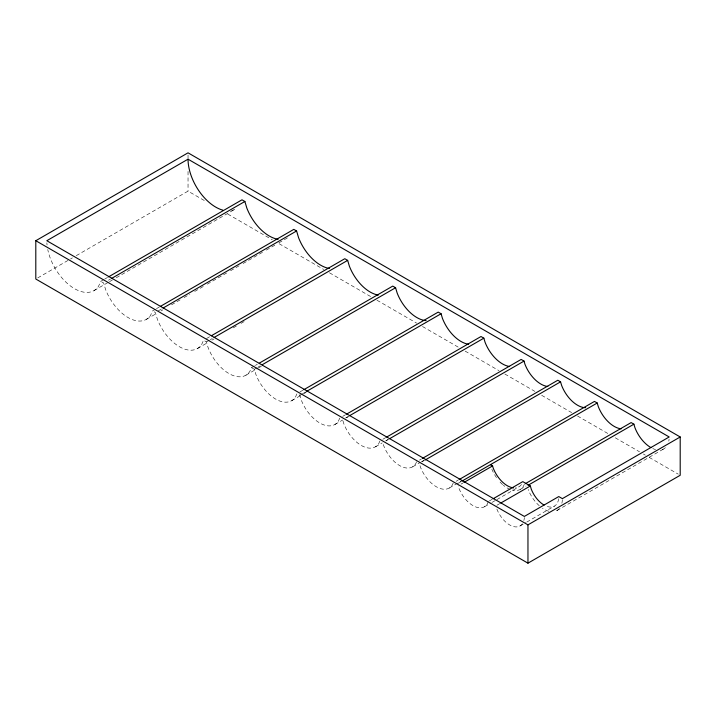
<?xml version="1.0" encoding="UTF-8"?>
<svg xmlns="http://www.w3.org/2000/svg" width="716" height="716" viewBox="0 0 716 716"><rect width="100%" height="100%" fill="white"/><g stroke="black" fill="none" stroke-linecap="round" stroke-linejoin="round"><path stroke-width="0.54" stroke-dasharray="3.58 2.69" d="M103.668 279.67L100.768 281.352L98.441 286.498A39.129 22.59 60 0 1 70.866 286.284A39.129 22.59 60 0 1 47.757 249.535M155.479 309.223L152.58 310.905L150.485 315.532A36.632 21.149 60 0 1 105.619 289.622L103.65 283.017L100.768 281.352M254.422 365.957L251.522 367.63L249.678 371.694A33.912 19.574 60 0 1 208.15 347.707L206.423 341.908L203.559 340.252L201.527 344.763A36.051 20.818 60 0 1 157.368 319.264L155.363 312.507L152.58 310.905M339.778 418.063L338.283 421.348A30.251 17.461 60 0 1 301.239 399.958L299.843 395.286L296.997 393.639L295.323 397.326A32.157 18.562 60 0 1 255.943 374.584L254.359 369.277L251.522 367.63M379.91 440.966L378.603 443.866A28.38 16.387 60 0 1 343.841 423.791L342.624 419.701M416.578 461.775L415.504 464.165A25.928 14.973 60 0 1 383.749 445.835L382.791 442.622M453.255 482.951L452.172 485.341A25.928 14.973 60 0 1 420.417 467.002L419.334 463.368M488.384 501.495L487.095 504.341A23.091 13.327 60 0 1 458.822 488.017L458.159 485.788M524.327 484.258L523.253 486.638A25.928 14.973 60 0 1 512.119 490.075M37.724 277.915L69.524 259.55M70.49 258.995L72.414 257.885M76.272 255.657L188.04 191.136L204.507 200.641M104.634 279.115L107.543 277.441M108.483 280.225L110.425 279.106M94.038 290.58L108.555 282.202M109.521 281.639L112.421 279.965M116.287 277.736L235.269 209.045A39.129 22.59 60 0 1 231.563 210.486M156.446 308.668L159.346 306.994M158.263 310.834L162.129 308.596M146.368 319.345L157.01 313.205M160.876 310.968L162.809 309.858M171.518 304.828L180.226 299.807M184.093 297.57L189.892 294.222M194.734 291.43L203.434 286.4M207.309 284.163L226.65 272.993M230.525 270.764L239.225 265.734M243.1 263.506L262.441 252.336M266.307 250.099L275.016 245.078M278.882 242.84L287.59 237.81M206.468 338.579L210.334 336.341M206.423 341.908L209.332 340.234M210.298 339.67L212.231 338.552M197.473 348.513L208.114 342.373M211.981 340.136L213.914 339.026M233.264 327.856L237.13 325.619M240.997 323.39L244.872 321.153M255.388 365.402L257.321 364.283M254.359 369.277L257.259 367.594M258.234 367.04L260.168 365.921M245.874 375.22L257.483 368.525M258.449 367.961L261.349 366.288M299.897 391.956L302.796 390.283M299.843 395.286L302.752 393.603M303.718 393.048L305.651 391.929M291.716 400.674L302.349 394.534M303.315 393.979L306.224 392.305M342.678 416.381L345.577 414.707M345.524 418.028L348.432 416.354M334.891 424.507L342.624 420.032M346.49 417.804L348.432 416.685M382.818 439.284L385.718 437.61M375.408 446.82L382.183 442.909M386.049 440.68L387.983 439.561M385.691 440.949L388.6 439.275M419.486 460.102L421.42 458.983M412.586 466.868L420.328 462.402M421.294 461.847L424.194 460.164M422.234 461.695L424.167 460.576M456.155 481.277L458.088 480.159M449.254 488.043L460.862 481.34M457.918 483.434L460.782 481.778M461.023 484.132L462.939 483.023M489.341 500.94L492.214 499.285M484.508 506.749L491.194 502.883M492.152 502.337L495.973 500.126M496.931 499.571L518.912 486.88M520.335 489.341L526.108 486.012M496.877 505.29L499.741 503.634M520.049 525.965L525.777 522.653M526.734 522.098L554.452 506.096M557.003 510.517L663.822 448.843M227.76 214.066L272.322 239.797M279.106 243.709L323.668 269.44M329.485 272.796L371.148 296.845M376.956 300.201L416.676 323.14M422.494 326.496L459.305 347.752M465.123 351.108L499.025 370.682M504.843 374.038L534.879 391.375M541.654 395.295L571.69 412.631M577.508 415.987L608.51 433.887M615.286 437.807L639.513 451.787M643.389 454.025L645.322 455.143M649.197 457.381L678.267 474.162M188.04 155.014L188.04 158.299M188.04 171.428L188.04 191.136M47.05 245.024A39.129 22.59 60 0 1 46.871 242.831M655.596 449.576A25.928 14.973 60 0 1 652.768 448.547M669.084 439.132A25.928 14.973 60 0 1 668.789 441.154M665.397 447.679A25.928 14.973 60 0 1 660.018 450.015M510.24 489.458A25.928 14.973 60 0 1 503.402 485.26M502.623 484.598A25.928 14.973 60 0 1 498.9 480.776M496.483 477.635A25.928 14.973 60 0 1 491.847 469.186M522.385 523.79A20.827 12.029 60 0 1 496.877 509.067M524.327 517.516A20.827 12.029 60 0 1 523.852 520.541M548.787 511.251A25.928 14.973 60 0 1 542.451 508.226M539.3 505.765A25.928 14.973 60 0 1 528.166 489.476M562.346 499.732A25.928 14.973 60 0 1 561.747 503.76M559.285 508.62A25.928 14.973 60 0 1 554.22 511.546M558.641 498.712A20.827 12.029 60 0 1 545.001 505.585M521.508 484.472A23.091 13.327 60 0 1 515.538 487.927"/><path stroke-width="1.07" d="M35.8 240.719L188.04 152.83L680.2 436.975L680.2 475.281L527.961 563.17L35.8 279.025L35.8 240.719L527.961 524.864L680.2 436.975M188.04 159.185L46.808 240.719L524.354 516.433L558.766 496.564L562.373 498.64L669.192 436.975L188.04 159.185A39.129 22.59 60 0 0 222.864 210.155M108.51 276.877L241.99 199.818L244.872 201.473L246.841 208.088A36.632 21.149 60 0 0 278.13 239.314M111.392 278.542L244.872 201.473M160.312 306.43L293.802 229.371L296.585 230.973L298.59 237.73A36.051 20.818 60 0 0 329.387 268.455M163.096 308.041L296.585 230.973M211.301 335.786L344.79 258.718L347.654 260.373L349.372 266.173A33.912 19.574 60 0 0 378.334 295.073M214.165 337.442L347.654 260.373M259.255 363.164L392.744 286.096L395.581 287.734L397.165 293.05A32.157 18.562 60 0 0 426.11 320.625M262.101 364.802L395.581 287.734M303.763 389.728L438.219 312.104L441.074 313.742L442.461 318.423A30.251 17.461 60 0 0 468.649 344.253M306.618 391.375L441.074 313.742M346.544 414.152L481 336.52L483.846 338.167L485.063 342.257A28.38 16.387 60 0 0 509.631 366.494M349.399 415.799L483.846 338.167M386.685 437.055L521.141 359.432L524.014 361.088L524.971 364.301A25.928 14.973 60 0 0 547.865 386.488M389.567 438.72L524.014 361.088M422.386 458.428L557.809 380.241L560.556 381.834L561.639 385.468A25.928 14.973 60 0 0 585.634 407.717M425.143 460.021L560.556 381.834M459.054 479.604L594.477 401.416L597.225 403.001L598.308 406.634A25.928 14.973 60 0 0 621.202 428.83M461.739 481.233L597.225 403.001M463.896 482.477L492.572 465.919L493.235 468.148A23.091 13.327 60 0 0 513.623 487.909M493.163 498.739L522.796 481.626L530.332 485.976L531.29 489.198A20.827 12.029 60 0 0 544.044 505.066M525.293 483.694L631.145 422.583L633.893 424.176L634.976 427.81A25.928 14.973 60 0 0 650.853 447.563M528.05 485.287L633.893 424.176M500.699 503.088L530.332 485.976M490.415 464.675L492.572 465.919M527.961 524.864L527.961 563.17"/></g></svg>
